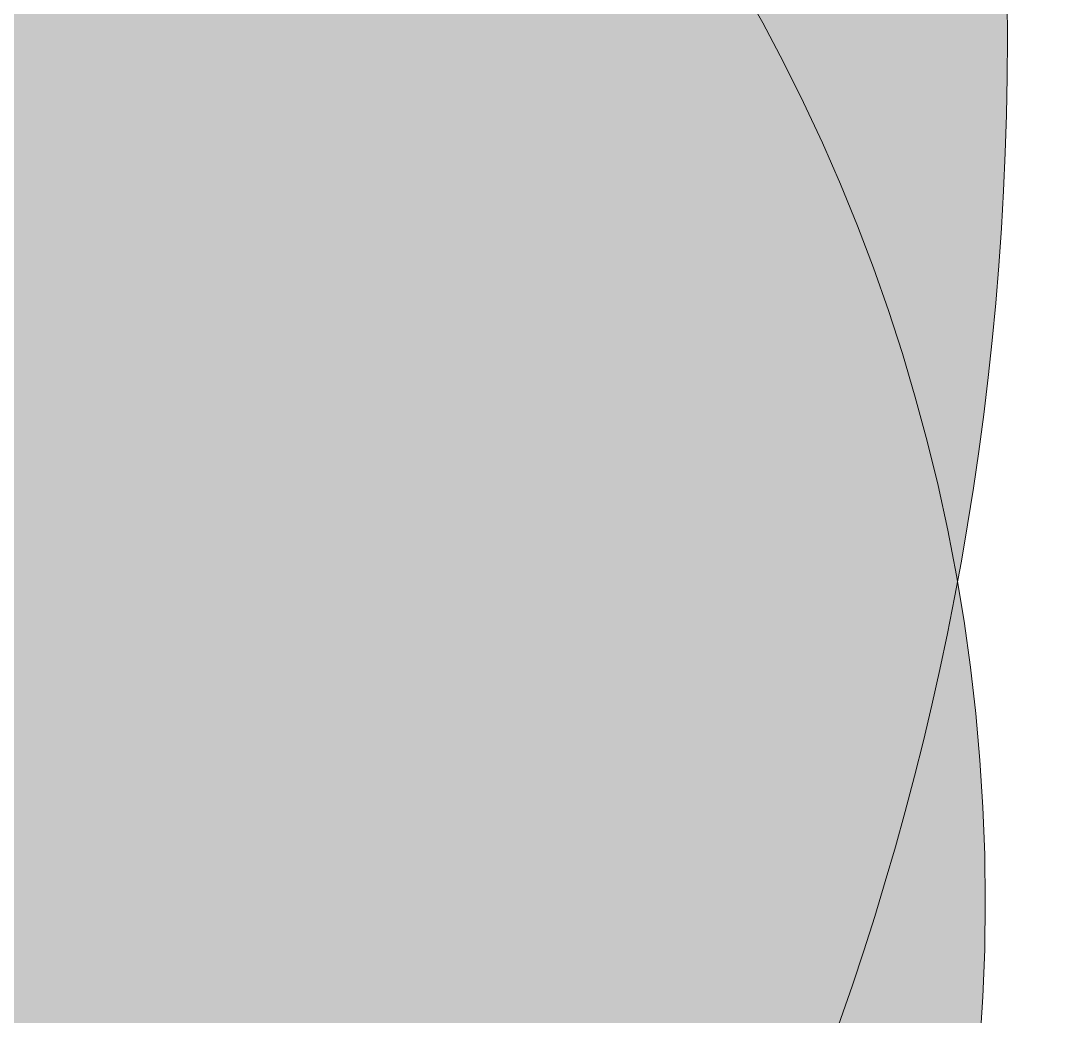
# Model space of a CAD drawing. Header units: metres. Extents: x 2513914 to 2544706, y 1140005 to 1171926.
# Drawn here: x 2514967.7135 to 2514967.9921, y 1146672.887 to 1146673.1569 of the extents above; entities that cross this region are included whole.
import ezdxf

# ---------------------------------------------------------------- set-up
doc = ezdxf.new("R2010")
doc.units = ezdxf.units.M
doc.layers.add('MO_BF_PTS', color=7, linetype='Continuous', lineweight=20)
doc.layers.add('MO_CS_SV_CI_VIGNE_HACH', color=253, linetype='Continuous', lineweight=20)
doc.layers.add('MO_BF_PTS_CA', color=7, linetype='Continuous', lineweight=18, true_color=0xffffff)

# ---------------------------------------------------------------- blocks, each defined once
blk = doc.blocks.new('PTS_BF_BORNE')
at = {"layer": 'MO_BF_PTS_CA'}
h = blk.add_hatch(color=256, dxfattribs=at)
edge = h.paths.add_edge_path()
edge.add_arc((0, 0), 0.0008, 0, 360)
at = {"layer": 'MO_BF_PTS', "linetype": 'Continuous'}
blk.add_circle((0, 0), 0.0008, dxfattribs=at)
blk = doc.blocks.new('PTS_BF_CHEVILLE')
at = {"layer": 'MO_BF_PTS_CA'}
h = blk.add_hatch(color=256, dxfattribs=at)
edge = h.paths.add_edge_path()
edge.add_arc((0, 0), 0.0005, 0, 360)
at = {"layer": 'MO_BF_PTS', "linetype": 'Continuous'}
blk.add_circle((0, 0), 0.0005, dxfattribs=at)

msp = doc.modelspace()

# ---------------------------------------------------------------- hatches: boundary and pattern name
at = {"layer": 'MO_CS_SV_CI_VIGNE_HACH'}
h = msp.add_hatch(dxfattribs=at)
h.set_pattern_fill('VIGNE', color=256, style=0)
h.set_pattern_definition([(63.434949, (0, 0), (-2.5000000252, -7.7e-09), [2.236068, -14.534441]), (63.434949, (0, 3), (-2.5000000252, -7.7e-09), [2.236068, -14.534441]), (63.434949, (0, 6), (-2.5000000252, -7.7e-09), [2.236068, -14.534441]), (63.434949, (0, 9), (-2.5000000252, -7.7e-09), [2.236068, -14.534441]), (63.434949, (0, 12), (-2.5000000252, -7.7e-09), [2.236068, -14.534441])])
edge = h.paths.add_edge_path()
edge.add_line((2514759.043, 1146556.914), (2514758.673, 1146585.934))
edge.add_arc((2514696.32506, 1146583.43235), 62.39811, 2.2977002, 9.7439966)
edge.add_arc((2514696.08324, 1146584.98991), 62.39274, 8.2965736, 15.2707969)
edge.add_arc((2514696.52488, 1146583.27781), 62.44266, 16.8932565, 22.7180895)
edge.add_line((2514754.123, 1146607.393), (2514734.823, 1146647.723))
edge.add_line((2514734.823, 1146647.723), (2514744.443, 1146654.133))
edge.add_line((2514744.443, 1146654.133), (2514785.943, 1146675.813))
edge.add_line((2514785.943, 1146675.813), (2514857.722, 1146713.102))
edge.add_line((2514857.722, 1146713.102), (2514871.672, 1146720.282))
edge.add_line((2514871.672, 1146720.282), (2514884.282, 1146726.892))
edge.add_line((2514884.282, 1146726.892), (2514946.781, 1146759.191))
edge.add_line((2514946.781, 1146759.191), (2514950.461, 1146760.991))
edge.add_arc((2514951.23226, 1146754.32567), 6.7098, 60.943746, 96.600482, ccw=False)
edge.add_arc((2514951.23697, 1146754.31927), 6.71311, 28.777198, 61.005361, ccw=False)
edge.add_line((2514957.121, 1146757.551), (2514958.841, 1146750.611))
edge.add_line((2514958.841, 1146750.611), (2514968.063, 1146714.242))
edge.add_line((2514968.063, 1146714.242), (2514971.421, 1146701.001))
edge.add_arc((2514957.33655, 1146696.68824), 14.72996, 1.566837, 17.02497, ccw=False)
edge.add_arc((2514957.31216, 1146696.69738), 14.75409, -12.949929, 1.528742, ccw=False)
edge.add_arc((2514957.51584, 1146694.19169), 14.19775, 338.121296, 356.767049, ccw=False)
edge.add_arc((2514957.6632, 1146694.51412), 14.18558, 321.539257, 336.690852, ccw=False)
edge.add_line((2514968.771, 1146685.691), (2514968.401, 1146685.221))
edge.add_line((2514968.401, 1146685.221), (2514968.201, 1146685.381))
edge.add_line((2514968.201, 1146685.381), (2514966.851, 1146684.001))
edge.add_line((2514966.851, 1146684.001), (2514965.171, 1146682.591))
edge.add_line((2514965.171, 1146682.591), (2514960.901, 1146680.302))
edge.add_arc((2515275.68175, 1145978.99146), 768.71541, 114.1727582, 118.26790738)
edge.add_line((2514911.622, 1146656.032), (2514898.932, 1146648.932))
edge.add_line((2514898.932, 1146648.932), (2514885.372, 1146640.892))
edge.add_arc((2515246.28723, 1146051.86606), 690.80487, 121.49714745, 123.74347704)
edge.add_line((2514862.562, 1146626.293), (2514842.612, 1146612.873))
edge.add_line((2514842.612, 1146612.873), (2514825.142, 1146601.163))
edge.add_line((2514825.142, 1146601.163), (2514816.853, 1146595.533))
edge.add_line((2514816.853, 1146595.533), (2514759.043, 1146556.554))
edge.add_line((2514759.043, 1146556.554), (2514759.043, 1146556.914))

# ---------------------------------------------------------------- block references
at = {"layer": 'MO_BF_PTS', "xscale": 1000, "yscale": 1000, "zscale": 1000}
for name, p in [('PTS_BF_BORNE', (2514967.181, 1146673.152)), ('PTS_BF_CHEVILLE', (2514967.475, 1146672.918))]:
    msp.add_blockref(name, p, dxfattribs=at)

doc.saveas('drawing.dxf')
